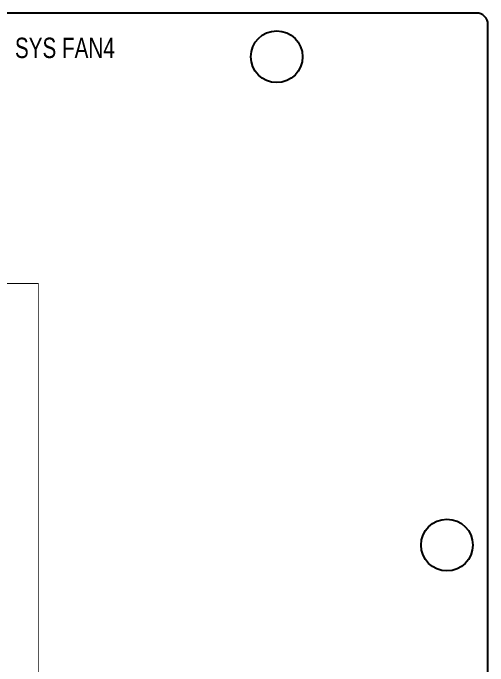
# Model space of a CAD drawing. Extents: x 0 to 344, y -1 to 330.
# Drawn here: x 247.4 to 330.2, y 216.4 to 330.2 of the extents above; entities that cross this region are included whole.
import ezdxf

# ---------------------------------------------------------------- set-up
doc = ezdxf.new("R2010")
doc.units = 0
for name, color, linetype in [('BOARD_GEOMETRY_OUTLINE', 2, 'CONTINUOUS'), ('BOARD_GEOMETRY_SILKSCREEN_TOP', 1, 'CONTINUOUS'), ('PACKAGE_GEOMETRY_SILKSCREEN_TOP', 3, 'CONTINUOUS'), ('PIN_TOP', 4, 'CONTINUOUS')]:
    doc.layers.add(name, color=color, linetype=linetype)

msp = doc.modelspace()

# ---------------------------------------------------------------- linework, layer by layer
at = {"layer": 'BOARD_GEOMETRY_OUTLINE'}
msp.add_lwpolyline([(330.2, 328.200004, 0.414214), (328.200004, 330.2), (1.999996, 330.2, 0.414214), (0, 328.200004)], format="xyb", dxfattribs=at)
msp.add_lwpolyline([(0, 328.200004), (0, 1.999996, 0.414214), (1.999996, 0), (328.200004, 0, 0.414214), (330.2, 1.999996), (330.2, 328.200004, 0.414214), (328.200004, 330.2), (1.999996, 330.2, 0.414214)], format="xyb", close=True, dxfattribs=at)
at = {"layer": 'PACKAGE_GEOMETRY_SILKSCREEN_TOP', "const_width": 0.1524}
msp.add_lwpolyline([(221.410784, 283.073602), (191.03086, 283.073602), (191.03086, 265.973814), (180.530754, 265.973814), (180.530754, 250.97359), (184.030874, 250.97359), (188.190886, 193.773806), (251.790708, 193.773806), (251.790708, 283.073602)], close=True, dxfattribs=at)
at = {"layer": 'PIN_TOP'}
for centre in [(293.37, 322.58), (323.0499, 237.49)]:
    msp.add_circle(centre, 4.5085, dxfattribs=at)

# ---------------------------------------------------------------- texts
at = {"layer": 'BOARD_GEOMETRY_SILKSCREEN_TOP', "width": 0.757143}
msp.add_text('SYS FAN4', height=3.556, dxfattribs=at).set_placement((247.723914, 322.35648))

doc.saveas('drawing.dxf')
